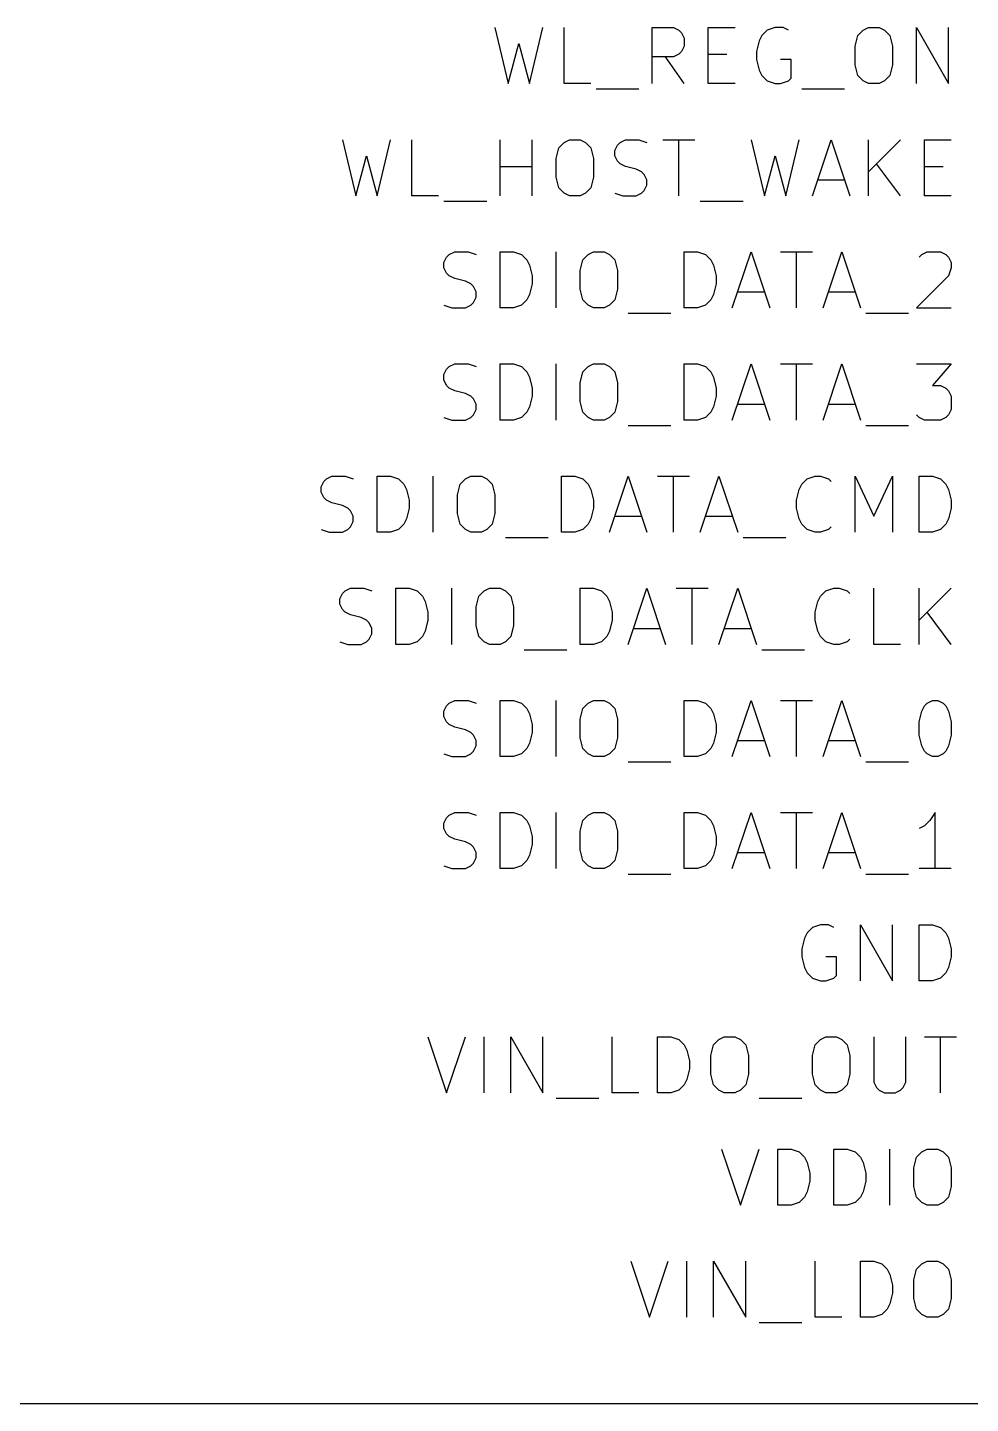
# Model space of a CAD drawing. Header units: millimetres. Extents: x 6 to 276, y -192 to -5.
# Drawn here: x 128.19 to 149.55, y -106.68 to -75.52 of the extents above; entities that cross this region are included whole.
import ezdxf

# ---------------------------------------------------------------- set-up
doc = ezdxf.new("R2010")
doc.units = ezdxf.units.MM
doc.layers.add('GREENSIXTYFIVE', color=129, linetype='CONTINUOUS')
doc.layers.add('RED', color=14, linetype='CONTINUOUS')

msp = doc.modelspace()

# ---------------------------------------------------------------- linework, layer by layer
at = {"layer": 'GREENSIXTYFIVE', "linetype": 'CONTINUOUS'}
for p, q in [((138.7687, -75.5175), (139.0711, -76.7875)), ((139.5549, -76.7875), (139.8573, -75.5175)), ((140.341, -76.7875), (140.341, -75.5175)), ((142.3367, -76.7875), (142.3367, -75.5175)), ((142.3367, -75.5175), (142.8205, -75.5175)), ((142.8205, -75.5175), (142.9415, -75.578)), ((142.9415, -75.578), (143.002, -75.6385)), ((143.002, -75.6385), (143.0624, -75.7594)), ((143.6067, -76.7875), (143.6067, -75.5175)), ((143.6067, -75.5175), (144.2115, -75.5175)), ((144.8162, -75.699), (144.7557, -75.8199)), ((144.9372, -75.578), (144.8162, -75.699)), ((145.1186, -75.5175), (144.9372, -75.578)), ((145.3, -75.5175), (145.1186, -75.5175)), ((145.421, -75.578), (145.3, -75.5175)), ((146.9329, -75.9409), (146.9933, -75.699)), ((146.9933, -75.699), (147.1143, -75.578)), ((147.1143, -75.578), (147.2352, -75.5175)), ((147.2352, -75.5175), (147.4771, -75.5175)), ((147.4771, -75.5175), (147.5981, -75.578)), ((147.5981, -75.578), (147.719, -75.699)), ((147.719, -75.699), (147.7795, -75.9409)), ((148.3238, -76.7875), (148.3238, -75.5175)), ((148.3238, -75.5175), (149.0495, -76.7875)), ((149.0495, -76.7875), (149.0495, -75.5175)), ((139.0711, -76.7875), (139.313, -75.8804)), ((139.313, -75.8804), (139.5549, -76.7875)), ((143.0624, -75.9409), (143.002, -76.0618)), ((143.0624, -75.7594), (143.0624, -75.9409)), ((144.7557, -75.8199), (144.6953, -76.0618)), ((146.9329, -76.3642), (146.9329, -75.9409)), ((147.7795, -75.9409), (147.7795, -76.3642)), ((142.8205, -76.1828), (142.3367, -76.1828)), ((143.0624, -76.7875), (142.6391, -76.1828)), ((142.9415, -76.1223), (142.8205, -76.1828)), ((143.002, -76.0618), (142.9415, -76.1223)), ((143.6067, -76.1223), (144.0301, -76.1223)), ((144.6953, -76.0618), (144.6953, -76.2432)), ((144.6953, -76.2432), (144.7557, -76.4851)), ((145.4814, -76.2432), (145.2395, -76.2432)), ((145.4814, -76.6666), (145.4814, -76.2432)), ((144.7557, -76.4851), (144.8162, -76.6061)), ((144.8162, -76.6061), (144.9372, -76.7271)), ((146.9933, -76.6061), (146.9329, -76.3642)), ((147.1143, -76.7271), (146.9933, -76.6061)), ((147.719, -76.6061), (147.5981, -76.7271)), ((147.7795, -76.3642), (147.719, -76.6061)), ((140.9458, -76.7875), (140.341, -76.7875)), ((141.0668, -76.9085), (142.0344, -76.9085)), ((144.2115, -76.7875), (143.6067, -76.7875)), ((144.9372, -76.7271), (145.1186, -76.7875)), ((145.1186, -76.7875), (145.2395, -76.7875)), ((145.2395, -76.7875), (145.421, -76.7271)), ((145.421, -76.7271), (145.4814, -76.6666)), ((145.7234, -76.9085), (146.691, -76.9085)), ((147.2352, -76.7875), (147.1143, -76.7271)), ((147.4771, -76.7875), (147.2352, -76.7875)), ((147.5981, -76.7271), (147.4771, -76.7875)), ((135.3216, -78.0575), (135.624, -79.3275)), ((136.1078, -79.3275), (136.4102, -78.0575)), ((136.8939, -79.3275), (136.8939, -78.0575)), ((138.8896, -79.3275), (138.8896, -78.0575)), ((139.6153, -79.3275), (139.6153, -78.0575)), ((140.2201, -78.239), (140.3411, -78.118)), ((140.3411, -78.118), (140.462, -78.0575)), ((140.462, -78.0575), (140.7039, -78.0575)), ((140.7039, -78.0575), (140.8249, -78.118)), ((140.8249, -78.118), (140.9458, -78.239)), ((141.4902, -78.2994), (141.5506, -78.1785)), ((141.5506, -78.1785), (141.6111, -78.118)), ((141.6111, -78.118), (141.7321, -78.0575)), ((141.7321, -78.0575), (142.0344, -78.0575)), ((142.0344, -78.0575), (142.2159, -78.118)), ((142.5787, -78.0575), (143.3044, -78.0575)), ((142.9416, -79.3275), (142.9416, -78.0575)), ((144.5744, -78.0575), (144.8768, -79.3275)), ((145.3606, -79.3275), (145.663, -78.0575)), ((145.9653, -79.3275), (146.3886, -78.0575)), ((146.3886, -78.0575), (146.812, -79.3275)), ((147.2353, -79.3275), (147.2353, -78.0575)), ((147.961, -78.0575), (147.2353, -78.7832)), ((148.5053, -79.3275), (148.5053, -78.0575)), ((148.5053, -78.0575), (149.1101, -78.0575)), ((135.624, -79.3275), (135.8659, -78.4204)), ((135.8659, -78.4204), (136.1078, -79.3275)), ((140.1597, -78.4809), (140.2201, -78.239)), ((140.1597, -78.9042), (140.1597, -78.4809)), ((140.9458, -78.239), (141.0063, -78.4809)), ((141.0063, -78.4809), (141.0063, -78.9042)), ((141.4902, -78.4204), (141.4902, -78.2994)), ((141.5506, -78.5413), (141.4902, -78.4204)), ((144.8768, -79.3275), (145.1187, -78.4204)), ((145.1187, -78.4204), (145.3606, -79.3275)), ((138.8896, -78.6623), (139.6153, -78.6623)), ((141.6111, -78.6018), (141.5506, -78.5413)), ((141.7321, -78.6623), (141.6111, -78.6018)), ((141.974, -78.7228), (141.7321, -78.6623)), ((142.0949, -78.7832), (141.974, -78.7228)), ((142.1554, -78.8437), (142.0949, -78.7832)), ((147.961, -79.3275), (147.4168, -78.6018)), ((148.5053, -78.6623), (148.9287, -78.6623)), ((140.2201, -79.1461), (140.1597, -78.9042)), ((140.3411, -79.2671), (140.2201, -79.1461)), ((140.9458, -79.1461), (140.8249, -79.2671)), ((141.0063, -78.9042), (140.9458, -79.1461)), ((142.2159, -78.9647), (142.1554, -78.8437)), ((142.1554, -79.2066), (142.2159, -79.0856)), ((142.2159, -79.0856), (142.2159, -78.9647)), ((146.0863, -78.9647), (146.691, -78.9647)), ((137.4987, -79.3275), (136.8939, -79.3275)), ((137.6197, -79.4485), (138.5873, -79.4485)), ((140.462, -79.3275), (140.3411, -79.2671)), ((140.7039, -79.3275), (140.462, -79.3275)), ((140.8249, -79.2671), (140.7039, -79.3275)), ((141.4902, -79.2671), (141.6716, -79.3275)), ((141.6716, -79.3275), (141.974, -79.3275)), ((141.974, -79.3275), (142.0949, -79.2671)), ((142.0949, -79.2671), (142.1554, -79.2066)), ((143.4254, -79.4485), (144.393, -79.4485)), ((149.1101, -79.3275), (148.5053, -79.3275)), ((137.68, -80.7185), (137.7405, -80.658)), ((137.7405, -80.658), (137.8615, -80.5975)), ((137.8615, -80.5975), (138.1638, -80.5975)), ((138.1638, -80.5975), (138.3453, -80.658)), ((138.8895, -81.8675), (138.8895, -80.5975)), ((138.8895, -80.5975), (139.1919, -80.5975)), ((139.1919, -80.5975), (139.3733, -80.658)), ((139.3733, -80.658), (139.4943, -80.779)), ((140.1595, -81.8675), (140.1595, -80.5975)), ((140.7643, -80.779), (140.8853, -80.658)), ((140.8853, -80.658), (141.0062, -80.5975)), ((141.0062, -80.5975), (141.2481, -80.5975)), ((141.2481, -80.5975), (141.3691, -80.658)), ((141.3691, -80.658), (141.49, -80.779)), ((143.0624, -81.8675), (143.0624, -80.5975)), ((143.0624, -80.5975), (143.3648, -80.5975)), ((143.3648, -80.5975), (143.5462, -80.658)), ((143.5462, -80.658), (143.6672, -80.779)), ((144.151, -81.8675), (144.5743, -80.5975)), ((144.5743, -80.5975), (144.9977, -81.8675)), ((145.2396, -80.5975), (145.9653, -80.5975)), ((145.6025, -81.8675), (145.6025, -80.5975)), ((146.2072, -81.8675), (146.6305, -80.5975)), ((146.6305, -80.5975), (147.0539, -81.8675)), ((148.3844, -80.7185), (148.4448, -80.658)), ((148.4448, -80.658), (148.5658, -80.5975)), ((148.5658, -80.5975), (148.8682, -80.5975)), ((148.8682, -80.5975), (148.9891, -80.658)), ((148.9891, -80.658), (149.0496, -80.7185)), ((137.6196, -80.8394), (137.68, -80.7185)), ((137.6196, -80.9604), (137.6196, -80.8394)), ((137.68, -81.0813), (137.6196, -80.9604)), ((139.4943, -80.779), (139.5548, -80.8999)), ((139.5548, -80.8999), (139.6152, -81.1418)), ((140.7039, -81.0209), (140.7643, -80.779)), ((140.7039, -81.4442), (140.7039, -81.0209)), ((141.49, -80.779), (141.5505, -81.0209)), ((141.5505, -81.0209), (141.5505, -81.4442)), ((143.6672, -80.779), (143.7277, -80.8999)), ((143.7277, -80.8999), (143.7881, -81.1418)), ((149.0496, -80.7185), (149.1101, -80.8394)), ((149.1101, -80.9604), (149.0496, -81.1418)), ((149.1101, -80.8394), (149.1101, -80.9604)), ((137.7405, -81.1418), (137.68, -81.0813)), ((137.8615, -81.2023), (137.7405, -81.1418)), ((138.1034, -81.2628), (137.8615, -81.2023)), ((138.2243, -81.3232), (138.1034, -81.2628)), ((138.2848, -81.3837), (138.2243, -81.3232)), ((139.6152, -81.3232), (139.5548, -81.5651)), ((139.6152, -81.1418), (139.6152, -81.3232)), ((143.7881, -81.3232), (143.7277, -81.5651)), ((143.7881, -81.1418), (143.7881, -81.3232)), ((149.0496, -81.1418), (148.3239, -81.8675)), ((138.3453, -81.5047), (138.2848, -81.3837)), ((138.2848, -81.7466), (138.3453, -81.6256)), ((138.3453, -81.6256), (138.3453, -81.5047)), ((139.5548, -81.5651), (139.4943, -81.6861)), ((140.7643, -81.6861), (140.7039, -81.4442)), ((141.5505, -81.4442), (141.49, -81.6861)), ((143.7277, -81.5651), (143.6672, -81.6861)), ((144.272, -81.5047), (144.8767, -81.5047)), ((146.3282, -81.5047), (146.9329, -81.5047)), ((137.6196, -81.8071), (137.801, -81.8675)), ((137.801, -81.8675), (138.1034, -81.8675)), ((138.1034, -81.8675), (138.2243, -81.8071)), ((138.2243, -81.8071), (138.2848, -81.7466)), ((139.1919, -81.8675), (138.8895, -81.8675)), ((139.3733, -81.8071), (139.1919, -81.8675)), ((139.4943, -81.6861), (139.3733, -81.8071)), ((140.8853, -81.8071), (140.7643, -81.6861)), ((141.0062, -81.8675), (140.8853, -81.8071)), ((141.2481, -81.8675), (141.0062, -81.8675)), ((141.3691, -81.8071), (141.2481, -81.8675)), ((141.49, -81.6861), (141.3691, -81.8071)), ((143.3648, -81.8675), (143.0624, -81.8675)), ((143.5462, -81.8071), (143.3648, -81.8675)), ((143.6672, -81.6861), (143.5462, -81.8071)), ((148.3239, -81.8675), (149.1101, -81.8675)), ((141.7925, -81.9885), (142.7601, -81.9885)), ((147.1749, -81.9885), (148.1425, -81.9885)), ((137.68, -83.2585), (137.7405, -83.198)), ((137.7405, -83.198), (137.8615, -83.1375)), ((137.8615, -83.1375), (138.1638, -83.1375)), ((138.1638, -83.1375), (138.3453, -83.198)), ((138.8895, -84.4075), (138.8895, -83.1375)), ((138.8895, -83.1375), (139.1919, -83.1375)), ((139.1919, -83.1375), (139.3733, -83.198)), ((139.3733, -83.198), (139.4943, -83.319)), ((140.1595, -84.4075), (140.1595, -83.1375)), ((140.7643, -83.319), (140.8853, -83.198)), ((140.8853, -83.198), (141.0062, -83.1375)), ((141.0062, -83.1375), (141.2481, -83.1375)), ((141.2481, -83.1375), (141.3691, -83.198)), ((141.3691, -83.198), (141.49, -83.319)), ((143.0624, -84.4075), (143.0624, -83.1375)), ((143.0624, -83.1375), (143.3648, -83.1375)), ((143.3648, -83.1375), (143.5462, -83.198)), ((143.5462, -83.198), (143.6672, -83.319)), ((144.151, -84.4075), (144.5743, -83.1375)), ((144.5743, -83.1375), (144.9977, -84.4075)), ((145.2396, -83.1375), (145.9653, -83.1375)), ((145.6025, -84.4075), (145.6025, -83.1375)), ((146.2072, -84.4075), (146.6305, -83.1375)), ((146.6305, -83.1375), (147.0539, -84.4075)), ((148.3239, -83.1375), (149.1101, -83.1375)), ((149.1101, -83.1375), (148.6867, -83.6213)), ((137.6196, -83.3794), (137.68, -83.2585)), ((137.6196, -83.5004), (137.6196, -83.3794)), ((137.68, -83.6213), (137.6196, -83.5004)), ((139.4943, -83.319), (139.5548, -83.4399)), ((139.5548, -83.4399), (139.6152, -83.6818)), ((140.7039, -83.5609), (140.7643, -83.319)), ((141.49, -83.319), (141.5505, -83.5609)), ((143.6672, -83.319), (143.7277, -83.4399)), ((143.7277, -83.4399), (143.7881, -83.6818)), ((137.7405, -83.6818), (137.68, -83.6213)), ((137.8615, -83.7423), (137.7405, -83.6818)), ((138.1034, -83.8028), (137.8615, -83.7423)), ((138.2243, -83.8632), (138.1034, -83.8028)), ((139.6152, -83.6818), (139.6152, -83.8632)), ((140.7039, -83.9842), (140.7039, -83.5609)), ((141.5505, -83.5609), (141.5505, -83.9842)), ((143.7881, -83.6818), (143.7881, -83.8632)), ((148.6867, -83.6213), (148.8682, -83.6213)), ((148.8682, -83.6213), (148.9891, -83.6818)), ((148.9891, -83.6818), (149.0496, -83.7423)), ((149.0496, -83.7423), (149.1101, -83.8632)), ((138.2848, -83.9237), (138.2243, -83.8632)), ((138.3453, -84.0447), (138.2848, -83.9237)), ((138.3453, -84.1656), (138.3453, -84.0447)), ((139.5548, -84.1051), (139.4943, -84.2261)), ((139.6152, -83.8632), (139.5548, -84.1051)), ((140.7643, -84.2261), (140.7039, -83.9842)), ((141.5505, -83.9842), (141.49, -84.2261)), ((143.7277, -84.1051), (143.6672, -84.2261)), ((143.7881, -83.8632), (143.7277, -84.1051)), ((144.272, -84.0447), (144.8767, -84.0447)), ((146.3282, -84.0447), (146.9329, -84.0447)), ((149.1101, -83.8632), (149.1101, -84.1656)), ((137.6196, -84.3471), (137.801, -84.4075)), ((137.801, -84.4075), (138.1034, -84.4075)), ((138.1034, -84.4075), (138.2243, -84.3471)), ((138.2243, -84.3471), (138.2848, -84.2866)), ((138.2848, -84.2866), (138.3453, -84.1656)), ((139.1919, -84.4075), (138.8895, -84.4075)), ((139.3733, -84.3471), (139.1919, -84.4075)), ((139.4943, -84.2261), (139.3733, -84.3471)), ((140.8853, -84.3471), (140.7643, -84.2261)), ((141.0062, -84.4075), (140.8853, -84.3471)), ((141.2481, -84.4075), (141.0062, -84.4075)), ((141.3691, -84.3471), (141.2481, -84.4075)), ((141.49, -84.2261), (141.3691, -84.3471)), ((143.3648, -84.4075), (143.0624, -84.4075)), ((143.5462, -84.3471), (143.3648, -84.4075)), ((143.6672, -84.2261), (143.5462, -84.3471)), ((148.3844, -84.3471), (148.3239, -84.2866)), ((148.5053, -84.4075), (148.3844, -84.3471)), ((148.8682, -84.4075), (148.5053, -84.4075)), ((148.9891, -84.3471), (148.8682, -84.4075)), ((149.0496, -84.2866), (148.9891, -84.3471)), ((149.1101, -84.1656), (149.0496, -84.2866)), ((141.7925, -84.5285), (142.7601, -84.5285)), ((147.1749, -84.5285), (148.1425, -84.5285)), ((134.9586, -85.738), (135.0796, -85.6775)), ((135.0796, -85.6775), (135.3819, -85.6775)), ((135.3819, -85.6775), (135.5634, -85.738)), ((136.1076, -86.9475), (136.1076, -85.6775)), ((136.1076, -85.6775), (136.41, -85.6775)), ((136.41, -85.6775), (136.5914, -85.738)), ((137.3776, -86.9475), (137.3776, -85.6775)), ((138.1034, -85.738), (138.2243, -85.6775)), ((138.2243, -85.6775), (138.4662, -85.6775)), ((138.4662, -85.6775), (138.5872, -85.738)), ((140.2805, -86.9475), (140.2805, -85.6775)), ((140.2805, -85.6775), (140.5829, -85.6775)), ((140.5829, -85.6775), (140.7643, -85.738)), ((141.3691, -86.9475), (141.7924, -85.6775)), ((141.7924, -85.6775), (142.2158, -86.9475)), ((142.4577, -85.6775), (143.1834, -85.6775)), ((142.8206, -86.9475), (142.8206, -85.6775)), ((143.4253, -86.9475), (143.8486, -85.6775)), ((143.8486, -85.6775), (144.272, -86.9475)), ((145.8444, -85.738), (146.0258, -85.6775)), ((146.0258, -85.6775), (146.1467, -85.6775)), ((146.1467, -85.6775), (146.3282, -85.738)), ((146.9329, -86.9475), (146.9329, -85.6775)), ((146.9329, -85.6775), (147.3563, -86.5847)), ((147.3563, -86.5847), (147.7796, -85.6775)), ((147.7796, -85.6775), (147.7796, -86.9475)), ((148.3843, -86.9475), (148.3843, -85.6775)), ((148.3843, -85.6775), (148.6867, -85.6775)), ((148.6867, -85.6775), (148.8681, -85.738)), ((134.8377, -85.9194), (134.8981, -85.7985)), ((134.8377, -86.0404), (134.8377, -85.9194)), ((134.8981, -85.7985), (134.9586, -85.738)), ((136.5914, -85.738), (136.7124, -85.859)), ((136.7124, -85.859), (136.7729, -85.9799)), ((136.7729, -85.9799), (136.8333, -86.2218)), ((137.922, -86.1009), (137.9824, -85.859)), ((137.9824, -85.859), (138.1034, -85.738)), ((138.5872, -85.738), (138.7081, -85.859)), ((138.7081, -85.859), (138.7686, -86.1009)), ((140.7643, -85.738), (140.8853, -85.859)), ((140.8853, -85.859), (140.9458, -85.9799)), ((140.9458, -85.9799), (141.0062, -86.2218)), ((145.6025, -86.2218), (145.6629, -85.9799)), ((145.6629, -85.9799), (145.7234, -85.859)), ((145.7234, -85.859), (145.8444, -85.738)), ((146.3282, -85.738), (146.3886, -85.7985)), ((148.8681, -85.738), (148.9891, -85.859)), ((148.9891, -85.859), (149.0496, -85.9799)), ((149.0496, -85.9799), (149.11, -86.2218)), ((134.8981, -86.1613), (134.8377, -86.0404)), ((134.9586, -86.2218), (134.8981, -86.1613)), ((135.0796, -86.2823), (134.9586, -86.2218)), ((135.3215, -86.3428), (135.0796, -86.2823)), ((136.8333, -86.2218), (136.8333, -86.4032)), ((137.922, -86.5242), (137.922, -86.1009)), ((138.7686, -86.1009), (138.7686, -86.5242)), ((141.0062, -86.2218), (141.0062, -86.4032)), ((145.6025, -86.4032), (145.6025, -86.2218)), ((149.11, -86.2218), (149.11, -86.4032)), ((135.4424, -86.4032), (135.3215, -86.3428)), ((135.5029, -86.4637), (135.4424, -86.4032)), ((135.5634, -86.5847), (135.5029, -86.4637)), ((135.5634, -86.7056), (135.5634, -86.5847)), ((136.8333, -86.4032), (136.7729, -86.6451)), ((137.9824, -86.7661), (137.922, -86.5242)), ((138.7686, -86.5242), (138.7081, -86.7661)), ((141.0062, -86.4032), (140.9458, -86.6451)), ((141.4901, -86.5847), (142.0948, -86.5847)), ((143.5463, -86.5847), (144.151, -86.5847)), ((145.6629, -86.6451), (145.6025, -86.4032)), ((149.11, -86.4032), (149.0496, -86.6451)), ((134.8377, -86.8871), (135.0191, -86.9475)), ((135.3215, -86.9475), (135.4424, -86.8871)), ((135.4424, -86.8871), (135.5029, -86.8266)), ((135.5029, -86.8266), (135.5634, -86.7056)), ((136.5914, -86.8871), (136.41, -86.9475)), ((136.7124, -86.7661), (136.5914, -86.8871)), ((136.7729, -86.6451), (136.7124, -86.7661)), ((138.1034, -86.8871), (137.9824, -86.7661)), ((138.2243, -86.9475), (138.1034, -86.8871)), ((138.5872, -86.8871), (138.4662, -86.9475)), ((138.7081, -86.7661), (138.5872, -86.8871)), ((140.7643, -86.8871), (140.5829, -86.9475)), ((140.8853, -86.7661), (140.7643, -86.8871)), ((140.9458, -86.6451), (140.8853, -86.7661)), ((145.7234, -86.7661), (145.6629, -86.6451)), ((145.8444, -86.8871), (145.7234, -86.7661)), ((146.0258, -86.9475), (145.8444, -86.8871)), ((146.3282, -86.8871), (146.1467, -86.9475)), ((146.3886, -86.8266), (146.3282, -86.8871)), ((148.8681, -86.8871), (148.6867, -86.9475)), ((148.9891, -86.7661), (148.8681, -86.8871)), ((149.0496, -86.6451), (148.9891, -86.7661)), ((135.0191, -86.9475), (135.3215, -86.9475)), ((136.41, -86.9475), (136.1076, -86.9475)), ((138.4662, -86.9475), (138.2243, -86.9475)), ((139.0106, -87.0685), (139.9782, -87.0685)), ((140.5829, -86.9475), (140.2805, -86.9475)), ((144.393, -87.0685), (145.3606, -87.0685)), ((146.1467, -86.9475), (146.0258, -86.9475)), ((148.6867, -86.9475), (148.3843, -86.9475)), ((135.261, -88.4594), (135.3214, -88.3385)), ((135.261, -88.5804), (135.261, -88.4594)), ((135.3214, -88.3385), (135.3819, -88.278)), ((135.3819, -88.278), (135.5029, -88.2175)), ((135.5029, -88.2175), (135.8052, -88.2175)), ((135.8052, -88.2175), (135.9867, -88.278)), ((136.5309, -89.4875), (136.5309, -88.2175)), ((136.5309, -88.2175), (136.8333, -88.2175)), ((136.8333, -88.2175), (137.0147, -88.278)), ((137.0147, -88.278), (137.1357, -88.399)), ((137.1357, -88.399), (137.1962, -88.5199)), ((137.8009, -89.4875), (137.8009, -88.2175)), ((138.3453, -88.6409), (138.4057, -88.399)), ((138.4057, -88.399), (138.5267, -88.278)), ((138.5267, -88.278), (138.6476, -88.2175)), ((138.6476, -88.2175), (138.8895, -88.2175)), ((138.8895, -88.2175), (139.0105, -88.278)), ((139.0105, -88.278), (139.1314, -88.399)), ((139.1314, -88.399), (139.1919, -88.6409)), ((140.7038, -89.4875), (140.7038, -88.2175)), ((140.7038, -88.2175), (141.0062, -88.2175)), ((141.0062, -88.2175), (141.1876, -88.278)), ((141.1876, -88.278), (141.3086, -88.399)), ((141.3086, -88.399), (141.3691, -88.5199)), ((141.7924, -89.4875), (142.2157, -88.2175)), ((142.2157, -88.2175), (142.6391, -89.4875)), ((142.881, -88.2175), (143.6067, -88.2175)), ((143.2439, -89.4875), (143.2439, -88.2175)), ((143.8486, -89.4875), (144.2719, -88.2175)), ((144.2719, -88.2175), (144.6953, -89.4875)), ((146.0862, -88.5199), (146.1467, -88.399)), ((146.1467, -88.399), (146.2677, -88.278)), ((146.2677, -88.278), (146.4491, -88.2175)), ((146.4491, -88.2175), (146.57, -88.2175)), ((146.57, -88.2175), (146.7515, -88.278)), ((146.7515, -88.278), (146.8119, -88.3385)), ((147.3562, -89.4875), (147.3562, -88.2175)), ((148.3843, -89.4875), (148.3843, -88.2175)), ((149.11, -88.2175), (148.3843, -88.9432)), ((135.3214, -88.7013), (135.261, -88.5804)), ((135.3819, -88.7618), (135.3214, -88.7013)), ((135.5029, -88.8223), (135.3819, -88.7618)), ((137.1962, -88.5199), (137.2566, -88.7618)), ((137.2566, -88.7618), (137.2566, -88.9432)), ((138.3453, -89.0642), (138.3453, -88.6409)), ((139.1919, -88.6409), (139.1919, -89.0642)), ((141.3691, -88.5199), (141.4295, -88.7618)), ((141.4295, -88.7618), (141.4295, -88.9432)), ((146.0258, -88.7618), (146.0862, -88.5199)), ((146.0258, -88.9432), (146.0258, -88.7618)), ((149.11, -89.4875), (148.5658, -88.7618)), ((135.7448, -88.8828), (135.5029, -88.8223)), ((135.8657, -88.9432), (135.7448, -88.8828)), ((135.9262, -89.0037), (135.8657, -88.9432)), ((135.9867, -89.1247), (135.9262, -89.0037)), ((135.9867, -89.2456), (135.9867, -89.1247)), ((137.2566, -88.9432), (137.1962, -89.1851)), ((138.4057, -89.3061), (138.3453, -89.0642)), ((139.1919, -89.0642), (139.1314, -89.3061)), ((141.4295, -88.9432), (141.3691, -89.1851)), ((141.9134, -89.1247), (142.5181, -89.1247)), ((143.9696, -89.1247), (144.5743, -89.1247)), ((146.0862, -89.1851), (146.0258, -88.9432)), ((135.261, -89.4271), (135.4424, -89.4875)), ((135.7448, -89.4875), (135.8657, -89.4271)), ((135.8657, -89.4271), (135.9262, -89.3666)), ((135.9262, -89.3666), (135.9867, -89.2456)), ((137.0147, -89.4271), (136.8333, -89.4875)), ((137.1357, -89.3061), (137.0147, -89.4271)), ((137.1962, -89.1851), (137.1357, -89.3061)), ((138.5267, -89.4271), (138.4057, -89.3061)), ((138.6476, -89.4875), (138.5267, -89.4271)), ((139.0105, -89.4271), (138.8895, -89.4875)), ((139.1314, -89.3061), (139.0105, -89.4271)), ((141.1876, -89.4271), (141.0062, -89.4875)), ((141.3086, -89.3061), (141.1876, -89.4271)), ((141.3691, -89.1851), (141.3086, -89.3061)), ((146.1467, -89.3061), (146.0862, -89.1851)), ((146.2677, -89.4271), (146.1467, -89.3061)), ((146.4491, -89.4875), (146.2677, -89.4271)), ((146.7515, -89.4271), (146.57, -89.4875)), ((146.8119, -89.3666), (146.7515, -89.4271)), ((135.4424, -89.4875), (135.7448, -89.4875)), ((136.8333, -89.4875), (136.5309, -89.4875)), ((138.8895, -89.4875), (138.6476, -89.4875)), ((139.4339, -89.6085), (140.4015, -89.6085)), ((141.0062, -89.4875), (140.7038, -89.4875)), ((144.8163, -89.6085), (145.7839, -89.6085)), ((146.57, -89.4875), (146.4491, -89.4875)), ((147.961, -89.4875), (147.3562, -89.4875)), ((137.6196, -90.9994), (137.68, -90.8785)), ((137.68, -90.8785), (137.7405, -90.818)), ((137.7405, -90.818), (137.8615, -90.7575)), ((137.8615, -90.7575), (138.1638, -90.7575)), ((138.1638, -90.7575), (138.3453, -90.818)), ((138.8895, -92.0275), (138.8895, -90.7575)), ((138.8895, -90.7575), (139.1919, -90.7575)), ((139.1919, -90.7575), (139.3733, -90.818)), ((139.3733, -90.818), (139.4943, -90.939)), ((139.4943, -90.939), (139.5548, -91.0599)), ((140.1595, -92.0275), (140.1595, -90.7575)), ((140.7039, -91.1809), (140.7643, -90.939)), ((140.7643, -90.939), (140.8853, -90.818)), ((140.8853, -90.818), (141.0062, -90.7575)), ((141.0062, -90.7575), (141.2481, -90.7575)), ((141.2481, -90.7575), (141.3691, -90.818)), ((141.3691, -90.818), (141.49, -90.939)), ((141.49, -90.939), (141.5505, -91.1809)), ((143.0624, -92.0275), (143.0624, -90.7575)), ((143.0624, -90.7575), (143.3648, -90.7575)), ((143.3648, -90.7575), (143.5462, -90.818)), ((143.5462, -90.818), (143.6672, -90.939)), ((143.6672, -90.939), (143.7277, -91.0599)), ((144.151, -92.0275), (144.5743, -90.7575)), ((144.5743, -90.7575), (144.9977, -92.0275)), ((145.2396, -90.7575), (145.9653, -90.7575)), ((145.6025, -92.0275), (145.6025, -90.7575)), ((146.2072, -92.0275), (146.6305, -90.7575)), ((146.6305, -90.7575), (147.0539, -92.0275)), ((148.4448, -90.9994), (148.5053, -90.8785)), ((148.5053, -90.8785), (148.5658, -90.818)), ((148.5658, -90.818), (148.6867, -90.7575)), ((148.6867, -90.7575), (148.8077, -90.7575)), ((148.8077, -90.7575), (148.9286, -90.818)), ((148.9286, -90.818), (148.9891, -90.8785)), ((148.9891, -90.8785), (149.0496, -90.9994)), ((137.6196, -91.1204), (137.6196, -90.9994)), ((137.68, -91.2413), (137.6196, -91.1204)), ((137.7405, -91.3018), (137.68, -91.2413)), ((137.8615, -91.3623), (137.7405, -91.3018)), ((139.5548, -91.0599), (139.6152, -91.3018)), ((139.6152, -91.3018), (139.6152, -91.4832)), ((140.7039, -91.6042), (140.7039, -91.1809)), ((141.5505, -91.1809), (141.5505, -91.6042)), ((143.7277, -91.0599), (143.7881, -91.3018)), ((143.7881, -91.3018), (143.7881, -91.4832)), ((148.3844, -91.2413), (148.4448, -90.9994)), ((148.3844, -91.5437), (148.3844, -91.2413)), ((149.0496, -90.9994), (149.1101, -91.2413)), ((149.1101, -91.2413), (149.1101, -91.5437)), ((138.1034, -91.4228), (137.8615, -91.3623)), ((138.2243, -91.4832), (138.1034, -91.4228)), ((138.2848, -91.5437), (138.2243, -91.4832)), ((138.3453, -91.6647), (138.2848, -91.5437)), ((139.6152, -91.4832), (139.5548, -91.7251)), ((140.7643, -91.8461), (140.7039, -91.6042)), ((141.5505, -91.6042), (141.49, -91.8461)), ((143.7881, -91.4832), (143.7277, -91.7251)), ((148.4448, -91.7856), (148.3844, -91.5437)), ((149.1101, -91.5437), (149.0496, -91.7856)), ((138.2243, -91.9671), (138.2848, -91.9066)), ((138.2848, -91.9066), (138.3453, -91.7856)), ((138.3453, -91.7856), (138.3453, -91.6647)), ((139.4943, -91.8461), (139.3733, -91.9671)), ((139.5548, -91.7251), (139.4943, -91.8461)), ((140.8853, -91.9671), (140.7643, -91.8461)), ((141.49, -91.8461), (141.3691, -91.9671)), ((143.6672, -91.8461), (143.5462, -91.9671)), ((143.7277, -91.7251), (143.6672, -91.8461)), ((144.272, -91.6647), (144.8767, -91.6647)), ((146.3282, -91.6647), (146.9329, -91.6647)), ((148.5053, -91.9066), (148.4448, -91.7856)), ((148.5658, -91.9671), (148.5053, -91.9066)), ((148.9891, -91.9066), (148.9286, -91.9671)), ((149.0496, -91.7856), (148.9891, -91.9066)), ((137.6196, -91.9671), (137.801, -92.0275)), ((137.801, -92.0275), (138.1034, -92.0275)), ((138.1034, -92.0275), (138.2243, -91.9671)), ((139.1919, -92.0275), (138.8895, -92.0275)), ((139.3733, -91.9671), (139.1919, -92.0275)), ((141.0062, -92.0275), (140.8853, -91.9671)), ((141.2481, -92.0275), (141.0062, -92.0275)), ((141.3691, -91.9671), (141.2481, -92.0275)), ((141.7925, -92.1485), (142.7601, -92.1485)), ((143.3648, -92.0275), (143.0624, -92.0275)), ((143.5462, -91.9671), (143.3648, -92.0275)), ((147.1749, -92.1485), (148.1425, -92.1485)), ((148.6867, -92.0275), (148.5658, -91.9671)), ((148.8077, -92.0275), (148.6867, -92.0275)), ((148.9286, -91.9671), (148.8077, -92.0275)), ((137.6196, -93.5394), (137.68, -93.4185)), ((137.68, -93.4185), (137.7405, -93.358)), ((137.7405, -93.358), (137.8615, -93.2975)), ((137.8615, -93.2975), (138.1638, -93.2975)), ((138.1638, -93.2975), (138.3453, -93.358)), ((138.8895, -94.5675), (138.8895, -93.2975)), ((138.8895, -93.2975), (139.1919, -93.2975)), ((139.1919, -93.2975), (139.3733, -93.358)), ((139.3733, -93.358), (139.4943, -93.479)), ((139.4943, -93.479), (139.5548, -93.5999)), ((140.1595, -94.5675), (140.1595, -93.2975)), ((140.7039, -93.7209), (140.7643, -93.479)), ((140.7643, -93.479), (140.8853, -93.358)), ((140.8853, -93.358), (141.0062, -93.2975)), ((141.0062, -93.2975), (141.2481, -93.2975)), ((141.2481, -93.2975), (141.3691, -93.358)), ((141.3691, -93.358), (141.49, -93.479)), ((141.49, -93.479), (141.5505, -93.7209)), ((143.0624, -94.5675), (143.0624, -93.2975)), ((143.0624, -93.2975), (143.3648, -93.2975)), ((143.3648, -93.2975), (143.5462, -93.358)), ((143.5462, -93.358), (143.6672, -93.479)), ((143.6672, -93.479), (143.7277, -93.5999)), ((144.151, -94.5675), (144.5743, -93.2975)), ((144.5743, -93.2975), (144.9977, -94.5675)), ((145.2396, -93.2975), (145.9653, -93.2975)), ((145.6025, -94.5675), (145.6025, -93.2975)), ((146.2072, -94.5675), (146.6305, -93.2975)), ((146.6305, -93.2975), (147.0539, -94.5675)), ((148.6263, -93.479), (148.5053, -93.5999)), ((148.7472, -93.2975), (148.6263, -93.479)), ((148.7472, -94.5675), (148.7472, -93.2975)), ((137.6196, -93.6604), (137.6196, -93.5394)), ((137.68, -93.7813), (137.6196, -93.6604)), ((137.7405, -93.8418), (137.68, -93.7813)), ((139.5548, -93.5999), (139.6152, -93.8418)), ((140.7039, -94.1442), (140.7039, -93.7209)), ((141.5505, -93.7209), (141.5505, -94.1442)), ((143.7277, -93.5999), (143.7881, -93.8418)), ((148.5053, -93.5999), (148.3844, -93.6604)), ((137.8615, -93.9023), (137.7405, -93.8418)), ((138.1034, -93.9628), (137.8615, -93.9023)), ((138.2243, -94.0232), (138.1034, -93.9628)), ((138.2848, -94.0837), (138.2243, -94.0232)), ((138.3453, -94.2047), (138.2848, -94.0837)), ((139.6152, -94.0232), (139.5548, -94.2651)), ((139.6152, -93.8418), (139.6152, -94.0232)), ((143.7881, -94.0232), (143.7277, -94.2651)), ((143.7881, -93.8418), (143.7881, -94.0232)), ((138.2848, -94.4466), (138.3453, -94.3256)), ((138.3453, -94.3256), (138.3453, -94.2047)), ((139.4943, -94.3861), (139.3733, -94.5071)), ((139.5548, -94.2651), (139.4943, -94.3861)), ((140.7643, -94.3861), (140.7039, -94.1442)), ((140.8853, -94.5071), (140.7643, -94.3861)), ((141.49, -94.3861), (141.3691, -94.5071)), ((141.5505, -94.1442), (141.49, -94.3861)), ((143.6672, -94.3861), (143.5462, -94.5071)), ((143.7277, -94.2651), (143.6672, -94.3861)), ((144.272, -94.2047), (144.8767, -94.2047)), ((146.3282, -94.2047), (146.9329, -94.2047)), ((137.6196, -94.5071), (137.801, -94.5675)), ((137.801, -94.5675), (138.1034, -94.5675)), ((138.1034, -94.5675), (138.2243, -94.5071)), ((138.2243, -94.5071), (138.2848, -94.4466)), ((139.1919, -94.5675), (138.8895, -94.5675)), ((139.3733, -94.5071), (139.1919, -94.5675)), ((141.0062, -94.5675), (140.8853, -94.5071)), ((141.2481, -94.5675), (141.0062, -94.5675)), ((141.3691, -94.5071), (141.2481, -94.5675)), ((141.7925, -94.6885), (142.7601, -94.6885)), ((143.3648, -94.5675), (143.0624, -94.5675)), ((143.5462, -94.5071), (143.3648, -94.5675)), ((147.1749, -94.6885), (148.1425, -94.6885)), ((149.1101, -94.5675), (148.3844, -94.5675)), ((145.9653, -95.898), (145.8443, -96.019)), ((146.1467, -95.8375), (145.9653, -95.898)), ((146.3281, -95.8375), (146.1467, -95.8375)), ((146.4491, -95.898), (146.3281, -95.8375)), ((147.0538, -97.1075), (147.0538, -95.8375)), ((147.0538, -95.8375), (147.7795, -97.1075)), ((147.7795, -97.1075), (147.7795, -95.8375)), ((148.3843, -97.1075), (148.3843, -95.8375)), ((148.3843, -95.8375), (148.6867, -95.8375)), ((148.6867, -95.8375), (148.8681, -95.898)), ((148.8681, -95.898), (148.9891, -96.019)), ((145.7838, -96.1399), (145.7234, -96.3818)), ((145.8443, -96.019), (145.7838, -96.1399)), ((148.9891, -96.019), (149.0496, -96.1399)), ((149.0496, -96.1399), (149.11, -96.3818)), ((145.7234, -96.3818), (145.7234, -96.5632)), ((145.7234, -96.5632), (145.7838, -96.8051)), ((146.5095, -96.5632), (146.2676, -96.5632)), ((146.5095, -96.9866), (146.5095, -96.5632)), ((149.11, -96.5632), (149.0496, -96.8051)), ((149.11, -96.3818), (149.11, -96.5632)), ((145.7838, -96.8051), (145.8443, -96.9261)), ((149.0496, -96.8051), (148.9891, -96.9261)), ((145.8443, -96.9261), (145.9653, -97.0471)), ((145.9653, -97.0471), (146.1467, -97.1075)), ((146.1467, -97.1075), (146.2676, -97.1075)), ((146.2676, -97.1075), (146.4491, -97.0471)), ((146.4491, -97.0471), (146.5095, -96.9866)), ((148.6867, -97.1075), (148.3843, -97.1075)), ((148.8681, -97.0471), (148.6867, -97.1075)), ((148.9891, -96.9261), (148.8681, -97.0471)), ((137.2566, -98.3775), (137.6799, -99.6475)), ((137.6799, -99.6475), (138.1033, -98.3775)), ((138.5266, -99.6475), (138.5266, -98.3775)), ((139.1314, -99.6475), (139.1314, -98.3775)), ((139.1314, -98.3775), (139.8571, -99.6475)), ((139.8571, -99.6475), (139.8571, -98.3775)), ((141.4295, -99.6475), (141.4295, -98.3775)), ((142.4576, -99.6475), (142.4576, -98.3775)), ((142.4576, -98.3775), (142.76, -98.3775)), ((142.76, -98.3775), (142.9414, -98.438)), ((142.9414, -98.438), (143.0624, -98.559)), ((143.7276, -98.559), (143.8486, -98.438)), ((143.8486, -98.438), (143.9695, -98.3775)), ((143.9695, -98.3775), (144.2114, -98.3775)), ((144.2114, -98.3775), (144.3324, -98.438)), ((144.3324, -98.438), (144.4533, -98.559)), ((146.0257, -98.559), (146.1467, -98.438)), ((146.1467, -98.438), (146.2676, -98.3775)), ((146.2676, -98.3775), (146.5095, -98.3775)), ((146.5095, -98.3775), (146.6305, -98.438)), ((146.6305, -98.438), (146.7514, -98.559)), ((147.3562, -98.3775), (147.3562, -99.4056)), ((148.0819, -99.4056), (148.0819, -98.3775)), ((148.5053, -98.3775), (149.231, -98.3775)), ((148.8682, -99.6475), (148.8682, -98.3775)), ((143.0624, -98.559), (143.1229, -98.6799)), ((143.1229, -98.6799), (143.1833, -98.9218)), ((143.6672, -98.8009), (143.7276, -98.559)), ((144.4533, -98.559), (144.5138, -98.8009)), ((145.9653, -98.8009), (146.0257, -98.559)), ((146.7514, -98.559), (146.8119, -98.8009)), ((143.1833, -98.9218), (143.1833, -99.1032)), ((143.6672, -99.2242), (143.6672, -98.8009)), ((144.5138, -98.8009), (144.5138, -99.2242)), ((145.9653, -99.2242), (145.9653, -98.8009)), ((146.8119, -98.8009), (146.8119, -99.2242)), ((143.1229, -99.3451), (143.0624, -99.4661)), ((143.1833, -99.1032), (143.1229, -99.3451)), ((143.7276, -99.4661), (143.6672, -99.2242)), ((144.5138, -99.2242), (144.4533, -99.4661)), ((146.0257, -99.4661), (145.9653, -99.2242)), ((146.8119, -99.2242), (146.7514, -99.4661)), ((147.3562, -99.4056), (147.4167, -99.5266)), ((148.0215, -99.5266), (148.0819, -99.4056)), ((142.0343, -99.6475), (141.4295, -99.6475)), ((142.76, -99.6475), (142.4576, -99.6475)), ((142.9414, -99.5871), (142.76, -99.6475)), ((143.0624, -99.4661), (142.9414, -99.5871)), ((143.8486, -99.5871), (143.7276, -99.4661)), ((143.9695, -99.6475), (143.8486, -99.5871)), ((144.2114, -99.6475), (143.9695, -99.6475)), ((144.3324, -99.5871), (144.2114, -99.6475)), ((144.4533, -99.4661), (144.3324, -99.5871)), ((146.1467, -99.5871), (146.0257, -99.4661)), ((146.2676, -99.6475), (146.1467, -99.5871)), ((146.5095, -99.6475), (146.2676, -99.6475)), ((146.6305, -99.5871), (146.5095, -99.6475)), ((146.7514, -99.4661), (146.6305, -99.5871)), ((147.4167, -99.5266), (147.4772, -99.5871)), ((147.4772, -99.5871), (147.5981, -99.6475)), ((147.5981, -99.6475), (147.84, -99.6475)), ((147.84, -99.6475), (147.961, -99.5871)), ((147.961, -99.5871), (148.0215, -99.5266)), ((140.1596, -99.7685), (141.1272, -99.7685)), ((144.7558, -99.7685), (145.7234, -99.7685)), ((143.909, -100.9175), (144.3323, -102.1875)), ((144.3323, -102.1875), (144.7557, -100.9175)), ((145.179, -102.1875), (145.179, -100.9175)), ((145.179, -100.9175), (145.4814, -100.9175)), ((145.4814, -100.9175), (145.6628, -100.978)), ((146.449, -102.1875), (146.449, -100.9175)), ((146.449, -100.9175), (146.7514, -100.9175)), ((146.7514, -100.9175), (146.9328, -100.978)), ((147.719, -102.1875), (147.719, -100.9175)), ((148.4448, -100.978), (148.5657, -100.9175)), ((148.5657, -100.9175), (148.8076, -100.9175)), ((148.8076, -100.9175), (148.9286, -100.978)), ((145.6628, -100.978), (145.7838, -101.099)), ((145.7838, -101.099), (145.8443, -101.2199)), ((145.8443, -101.2199), (145.9047, -101.4618)), ((146.9328, -100.978), (147.0538, -101.099)), ((147.0538, -101.099), (147.1143, -101.2199)), ((147.1143, -101.2199), (147.1747, -101.4618)), ((148.2634, -101.3409), (148.3238, -101.099)), ((148.3238, -101.099), (148.4448, -100.978)), ((148.9286, -100.978), (149.0495, -101.099)), ((149.0495, -101.099), (149.11, -101.3409)), ((145.9047, -101.4618), (145.9047, -101.6432)), ((147.1747, -101.4618), (147.1747, -101.6432)), ((148.2634, -101.7642), (148.2634, -101.3409)), ((149.11, -101.3409), (149.11, -101.7642)), ((145.8443, -101.8851), (145.7838, -102.0061)), ((145.9047, -101.6432), (145.8443, -101.8851)), ((147.1143, -101.8851), (147.0538, -102.0061)), ((147.1747, -101.6432), (147.1143, -101.8851)), ((148.3238, -102.0061), (148.2634, -101.7642)), ((149.11, -101.7642), (149.0495, -102.0061)), ((145.4814, -102.1875), (145.179, -102.1875)), ((145.6628, -102.1271), (145.4814, -102.1875)), ((145.7838, -102.0061), (145.6628, -102.1271)), ((146.7514, -102.1875), (146.449, -102.1875)), ((146.9328, -102.1271), (146.7514, -102.1875)), ((147.0538, -102.0061), (146.9328, -102.1271)), ((148.4448, -102.1271), (148.3238, -102.0061)), ((148.5657, -102.1875), (148.4448, -102.1271)), ((148.8076, -102.1875), (148.5657, -102.1875)), ((148.9286, -102.1271), (148.8076, -102.1875)), ((149.0495, -102.0061), (148.9286, -102.1271)), ((141.8528, -103.4575), (142.2761, -104.7275)), ((142.2761, -104.7275), (142.6995, -103.4575)), ((143.1228, -104.7275), (143.1228, -103.4575)), ((143.7276, -104.7275), (143.7276, -103.4575)), ((143.7276, -103.4575), (144.4533, -104.7275)), ((144.4533, -104.7275), (144.4533, -103.4575)), ((146.0257, -104.7275), (146.0257, -103.4575)), ((147.0538, -104.7275), (147.0538, -103.4575)), ((147.0538, -103.4575), (147.3562, -103.4575)), ((147.3562, -103.4575), (147.5376, -103.518)), ((148.4448, -103.518), (148.5657, -103.4575)), ((148.5657, -103.4575), (148.8076, -103.4575)), ((148.8076, -103.4575), (148.9286, -103.518)), ((147.5376, -103.518), (147.6586, -103.639)), ((147.6586, -103.639), (147.7191, -103.7599)), ((147.7191, -103.7599), (147.7795, -104.0018)), ((148.2634, -103.8809), (148.3238, -103.639)), ((148.3238, -103.639), (148.4448, -103.518)), ((148.9286, -103.518), (149.0495, -103.639)), ((149.0495, -103.639), (149.11, -103.8809)), ((147.7795, -104.0018), (147.7795, -104.1832)), ((148.2634, -104.3042), (148.2634, -103.8809)), ((149.11, -103.8809), (149.11, -104.3042)), ((147.7795, -104.1832), (147.7191, -104.4251)), ((148.3238, -104.5461), (148.2634, -104.3042)), ((149.11, -104.3042), (149.0495, -104.5461)), ((147.5376, -104.6671), (147.3562, -104.7275)), ((147.6586, -104.5461), (147.5376, -104.6671)), ((147.7191, -104.4251), (147.6586, -104.5461)), ((148.4448, -104.6671), (148.3238, -104.5461)), ((148.5657, -104.7275), (148.4448, -104.6671)), ((148.9286, -104.6671), (148.8076, -104.7275)), ((149.0495, -104.5461), (148.9286, -104.6671)), ((144.7558, -104.8485), (145.7234, -104.8485)), ((146.6305, -104.7275), (146.0257, -104.7275)), ((147.3562, -104.7275), (147.0538, -104.7275)), ((148.8076, -104.7275), (148.5657, -104.7275))]:
    msp.add_line(p, q, dxfattribs=at)
at = {"layer": 'RED', "linetype": 'CONTINUOUS'}
msp.add_line((106.68, -106.68), (149.86, -106.68), dxfattribs=at)

doc.saveas('drawing.dxf')
